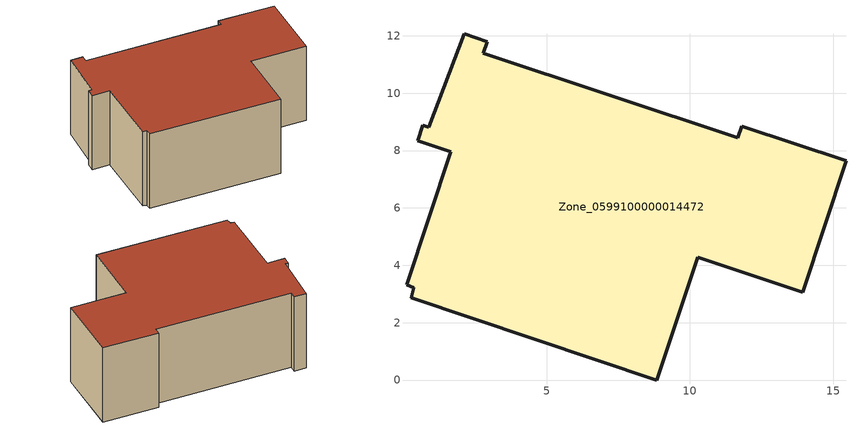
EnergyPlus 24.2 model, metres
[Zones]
Zone_0599100000014472
 floor ground (C_G): 0.9,8.82 2.13,12.07 2.94,11.8 2.8,11.39 11.66,8.45 11.8,8.85 15.44,7.64 13.93,3.07 10.28,4.28 8.85,0 0.28,2.87 0.37,3.22 0.12,3.31 1.66,7.96 0.51,8.34 0.69,8.89 z0
 wall outside (C_F): 11.8,8.85 11.66,8.45 2.8,11.39 2.94,11.8 2.13,12.07 0.9,8.82 0.69,8.89 0.51,8.34 1.66,7.96 0.12,3.31 0.37,3.22 0.28,2.87 8.85,0 10.28,4.28 13.93,3.07 15.44,7.64 11.8,8.85 z0:5.68
 roof outside (C_R): 2.13,12.07 0.9,8.82 0.69,8.89 0.51,8.34 1.66,7.96 0.12,3.31 0.37,3.22 0.28,2.87 8.85,0 10.28,4.28 13.93,3.07 15.44,7.64 11.8,8.85 11.66,8.45 2.8,11.39 2.94,11.8 z5.68
[BUILDING]
Pand.0599100000014472: North Axis=0; Terrain=City; Loads Convergence Tolerance Value=0.04; Temperature Convergence Tolerance Value=0.4; Solar Distribution=FullExterior; Maximum Number of Warmup Days=25; Minimum Number of Warmup Days=1
[Site:Location]
Rotterdam.The.Hague.AP_ZH_NLD Design_Conditions: Latitude=51.96; Longitude=4.45; Time Zone=1; Elevation=-4.5
[SITE:GROUNDTEMPERATURE:BUILDINGSURFACE]
18, 18, 18, 18, 18, 18, 18, 18, 18, 18, 18, 18
[MATERIAL] Thermal Absorptance=0.9; Solar Absorptance=0.7; Visible Absorptance=0.7
Name | Roughness | Thickness | Conductivity | Density | Specific Heat
G.TC.1975-1991 | MediumSmooth | 0.15 | 0.288461 | 540 | 1210
F.TC.1975-1991 | Rough | 0.3 | 0.230769 | 1920 | 840
R.TC.1975-1991 | MediumRough | 0.2 | 0.153846 | 1500 | 1000
[CONSTRUCTION]
C_G: G.TC.1975-1991
C_F: F.TC.1975-1991
C_R: R.TC.1975-1991
[ZONE]
Zone_0599100000014472: Type=1; Multiplier=1; Ceiling Height=Autocalculate; Volume=Autocalculate; Floor Area=autocalculate; Part of Total Floor Area=Yes
[ZONEINFILTRATION:DESIGNFLOWRATE]
Infil_Zone_0599100000014472: Zone or ZoneList or Space or SpaceList=Zone_0599100000014472; Schedule=AlwaysOn; Design Flow Rate Calculation Method=Flow/Area; Flow Rate per Floor Area=0.003; Constant Term Coefficient=1; Temperature Term Coefficient=0; Velocity Term Coefficient=0; Velocity Squared Term Coefficient=0
[HVACTEMPLATE:ZONE:IDEALLOADSAIRSYSTEM]
Zone_0599100000014472: Maximum Heating Supply Air Temperature=50; Minimum Cooling Supply Air Temperature=13; Maximum Heating Supply Air Humidity Ratio=0.0156; Minimum Cooling Supply Air Humidity Ratio=0.0077; Heating Limit=NoLimit; Cooling Limit=NoLimit; Dehumidification Control Type=ConstantSensibleHeatRatio; Cooling Sensible Heat Ratio=0.7; Dehumidification Setpoint=60; Humidification Control Type=None; Humidification Setpoint=30; Outdoor Air Method=None; Outdoor Air Flow Rate per Person=0.00944; Outdoor Air Flow Rate per Zone Floor Area=0; Outdoor Air Flow Rate per Zone=0; Demand Controlled Ventilation Type=None; Outdoor Air Economizer Type=NoEconomizer; Heat Recovery Type=None; Sensible Heat Recovery Effectiveness=0.7; Latent Heat Recovery Effectiveness=0.65
[ZONECONTROL:THERMOSTAT]
ThermostatControl_Zone_0599100000014472: Zone or ZoneList=Zone_0599100000014472; Control Type Schedule=DualSetpointControlType; Control 1=Thermostat_Zone_0599100000014472; Temperature Difference Between Cutout And Setpoint=0
[THERMOSTATSETPOINT:DUALSETPOINT]
Thermostat_Zone_0599100000014472: Heating Setpoint Temperature Schedule=HeatingSetpoint_Zone_0599100000014472; Cooling Setpoint Temperature Schedule=CoolingSetpoint_Zone_0599100000014472
[SCHEDULE:COMPACT]
HeatingSetpoint_Zone_0599100000014472: Through: 12/31, For: AllDays, Until: 24:00, 21
CoolingSetpoint_Zone_0599100000014472: Through: 12/31, For: AllDays, Until: 24:00, 24
DualSetpointControlType: Through: 12/31, For: AllDays, Until: 24:00, 4
AlwaysOn: Through: 12/31, For: AllDays, Until: 24:00, 1
